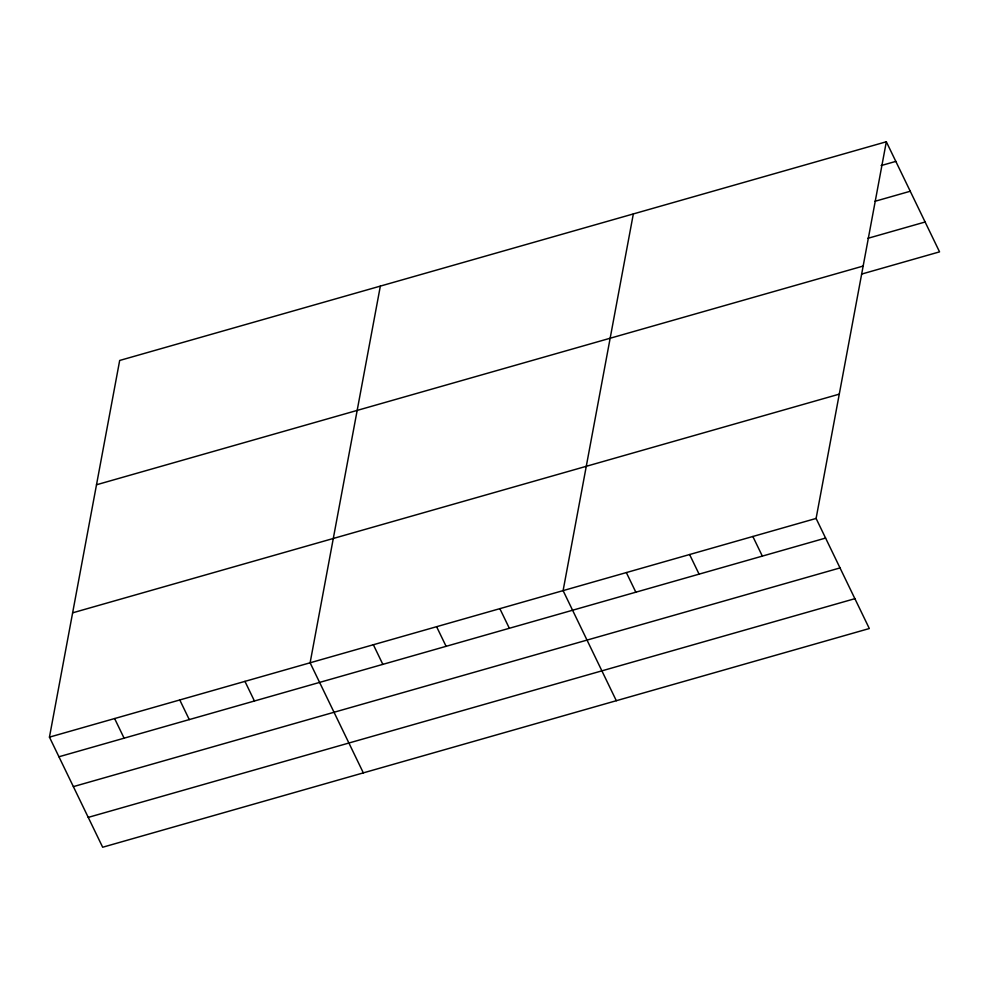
<?xml version="1.0" encoding="UTF-8"?>
<svg xmlns="http://www.w3.org/2000/svg" width="989" height="989" viewBox="0 0 989 989"><rect width="100%" height="100%" fill="white"/><g stroke="black" fill="none" stroke-linecap="round" stroke-linejoin="round"><path stroke-width="1.48" d="M886.329 141.761L816.098 518.446L869.319 628.534L102.671 847.239L49.45 737.139L119.681 360.466L886.329 141.761L939.55 251.861L861.592 274.089M380.345 286.105L310.113 662.791L363.334 772.879M633.331 213.933L563.1 590.618L616.32 700.707M881.112 165.583L895.811 161.392M874.944 201.311L910.251 191.248M867.749 238.361L925.123 222.006M96.502 484.771L863.15 266.066M72.63 612.834L839.278 394.141M49.45 737.139L816.098 518.446M58.944 756.77L825.58 538.065M73.371 786.626L840.02 567.921M88.244 817.384L854.892 598.679M752.852 536.483L762.334 556.115M689.605 554.532L699.087 574.152M626.346 572.569L635.84 592.201M499.853 608.655L509.347 628.287M436.606 626.705L446.101 646.324M373.36 644.741L382.842 664.373M244.951 681.372L254.433 701.003M179.775 699.965L189.27 719.596M114.613 718.558L124.107 738.19"/></g></svg>
